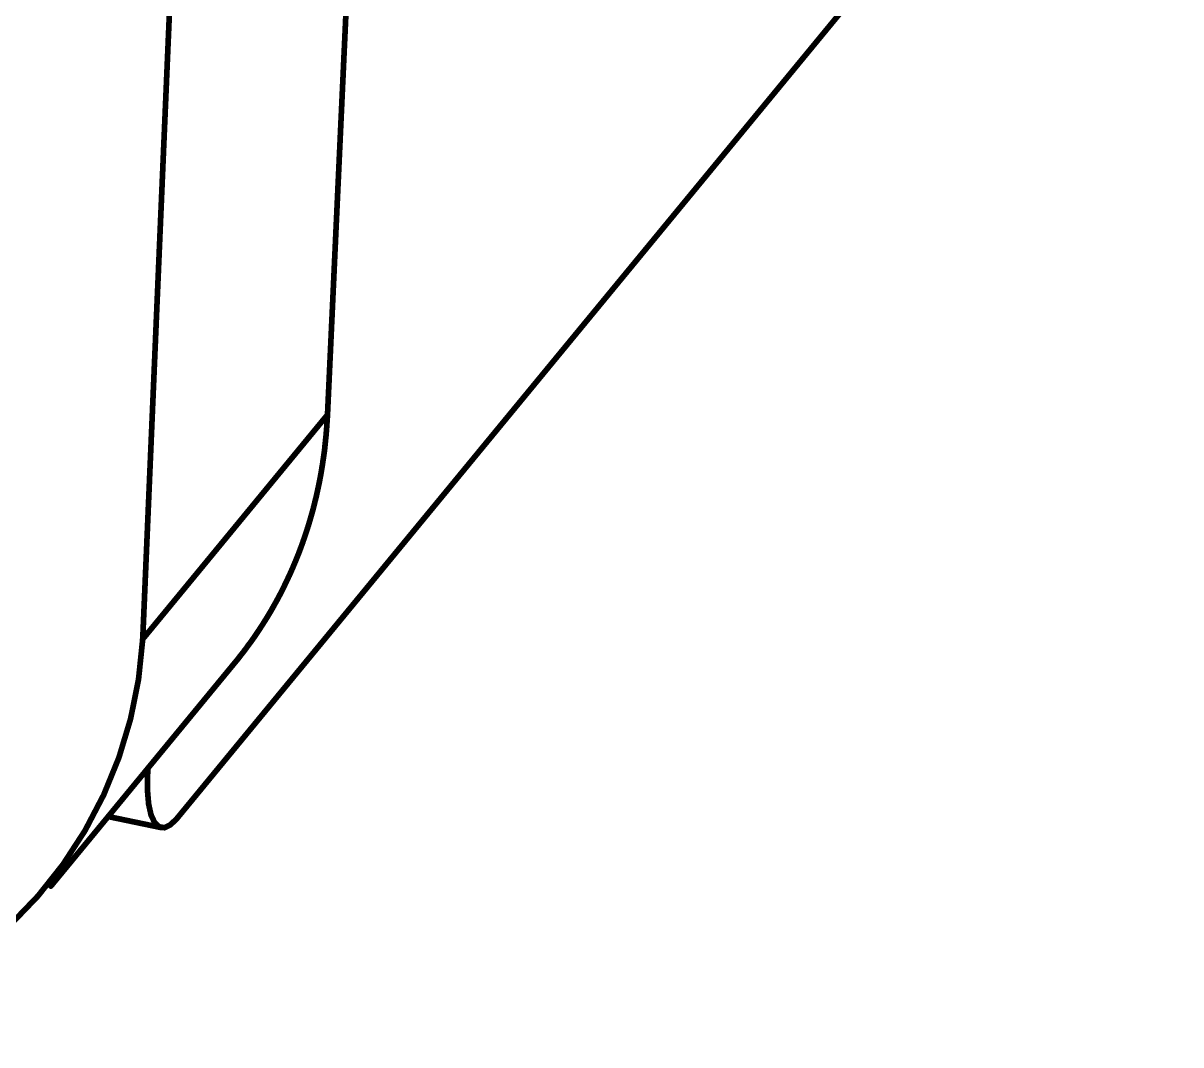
# Model space of a CAD drawing. Header units: inches. Extents: x 0 to 35.2, y -0.7 to 15.9.
# Drawn here: x 13.4561 to 13.5578, y 2.0503 to 2.1401 of the extents above; entities that cross this region are included whole.
import ezdxf

# ---------------------------------------------------------------- set-up
doc = ezdxf.new("R2010")
doc.units = ezdxf.units.IN
doc.header["$MEASUREMENT"] = 0
doc.layers.add('Dimensions', color=6, linetype='Continuous')

msp = doc.modelspace()

# ---------------------------------------------------------------- linework, layer by layer
at = {"layer": 'Dimensions'}
for points in [[(13.48282, 2.10565, 0.0005, 0.0005, 0), (13.48683, 2.19301, 0.0005, 0.0005, 0)], [(13.46957, 2.07015, 0.0005, 0.0005, 0), (13.55756, 2.17699, 0.0005, 0.0005, 0)], [(13.46658, 2.08593, 0.0005, 0.0005, 0), (13.47029, 2.17293, 0.0005, 0.0005, 0)], [(13.46658, 2.08593, 0.0005, 0.0005, 0), (13.48282, 2.10565, 0.0005, 0.0005, 0)], [(13.48276, 2.10467, 0.0005, 0.0005, 0), (13.48277, 2.10491, 0.0005, 0.0005, 0)], [(13.48277, 2.10491, 0.0005, 0.0005, 0), (13.48279, 2.10516, 0.0005, 0.0005, 0)], [(13.48279, 2.10516, 0.0005, 0.0005, 0), (13.4828, 2.1054, 0.0005, 0.0005, 0)], [(13.4828, 2.1054, 0.0005, 0.0005, 0), (13.48282, 2.10565, 0.0005, 0.0005, 0)], [(13.48268, 2.10369, 0.0005, 0.0005, 0), (13.4827, 2.10394, 0.0005, 0.0005, 0)], [(13.4827, 2.10394, 0.0005, 0.0005, 0), (13.48272, 2.10418, 0.0005, 0.0005, 0)], [(13.48272, 2.10418, 0.0005, 0.0005, 0), (13.48274, 2.10442, 0.0005, 0.0005, 0)], [(13.48274, 2.10442, 0.0005, 0.0005, 0), (13.48276, 2.10467, 0.0005, 0.0005, 0)], [(13.48258, 2.10272, 0.0005, 0.0005, 0), (13.4826, 2.10297, 0.0005, 0.0005, 0)], [(13.4826, 2.10297, 0.0005, 0.0005, 0), (13.48263, 2.10321, 0.0005, 0.0005, 0)], [(13.48263, 2.10321, 0.0005, 0.0005, 0), (13.48265, 2.10345, 0.0005, 0.0005, 0)], [(13.48265, 2.10345, 0.0005, 0.0005, 0), (13.48268, 2.10369, 0.0005, 0.0005, 0)], [(13.48241, 2.10152, 0.0005, 0.0005, 0), (13.48245, 2.10176, 0.0005, 0.0005, 0)], [(13.48245, 2.10176, 0.0005, 0.0005, 0), (13.48248, 2.102, 0.0005, 0.0005, 0)], [(13.48248, 2.102, 0.0005, 0.0005, 0), (13.48252, 2.10224, 0.0005, 0.0005, 0)], [(13.48252, 2.10224, 0.0005, 0.0005, 0), (13.48255, 2.10248, 0.0005, 0.0005, 0)], [(13.48255, 2.10248, 0.0005, 0.0005, 0), (13.48258, 2.10272, 0.0005, 0.0005, 0)], [(13.48226, 2.10057, 0.0005, 0.0005, 0), (13.4823, 2.10081, 0.0005, 0.0005, 0)], [(13.4823, 2.10081, 0.0005, 0.0005, 0), (13.48234, 2.10105, 0.0005, 0.0005, 0)], [(13.48234, 2.10105, 0.0005, 0.0005, 0), (13.48238, 2.10128, 0.0005, 0.0005, 0)], [(13.48238, 2.10128, 0.0005, 0.0005, 0), (13.48241, 2.10152, 0.0005, 0.0005, 0)], [(13.48208, 2.09962, 0.0005, 0.0005, 0), (13.48213, 2.09986, 0.0005, 0.0005, 0)], [(13.48213, 2.09986, 0.0005, 0.0005, 0), (13.48217, 2.1001, 0.0005, 0.0005, 0)], [(13.48217, 2.1001, 0.0005, 0.0005, 0), (13.48222, 2.10033, 0.0005, 0.0005, 0)], [(13.48222, 2.10033, 0.0005, 0.0005, 0), (13.48226, 2.10057, 0.0005, 0.0005, 0)], [(13.48183, 2.09845, 0.0005, 0.0005, 0), (13.48188, 2.09869, 0.0005, 0.0005, 0)], [(13.48188, 2.09869, 0.0005, 0.0005, 0), (13.48193, 2.09892, 0.0005, 0.0005, 0)], [(13.48193, 2.09892, 0.0005, 0.0005, 0), (13.48198, 2.09915, 0.0005, 0.0005, 0)], [(13.48198, 2.09915, 0.0005, 0.0005, 0), (13.48203, 2.09939, 0.0005, 0.0005, 0)], [(13.48203, 2.09939, 0.0005, 0.0005, 0), (13.48208, 2.09962, 0.0005, 0.0005, 0)], [(13.4816, 2.09753, 0.0005, 0.0005, 0), (13.48166, 2.09776, 0.0005, 0.0005, 0)], [(13.48166, 2.09776, 0.0005, 0.0005, 0), (13.48171, 2.09799, 0.0005, 0.0005, 0)], [(13.48171, 2.09799, 0.0005, 0.0005, 0), (13.48177, 2.09822, 0.0005, 0.0005, 0)], [(13.48177, 2.09822, 0.0005, 0.0005, 0), (13.48183, 2.09845, 0.0005, 0.0005, 0)], [(13.48134, 2.09661, 0.0005, 0.0005, 0), (13.48141, 2.09684, 0.0005, 0.0005, 0)], [(13.48141, 2.09684, 0.0005, 0.0005, 0), (13.48147, 2.09706, 0.0005, 0.0005, 0)], [(13.48147, 2.09706, 0.0005, 0.0005, 0), (13.48154, 2.09729, 0.0005, 0.0005, 0)], [(13.48154, 2.09729, 0.0005, 0.0005, 0), (13.4816, 2.09753, 0.0005, 0.0005, 0)], [(13.481, 2.09547, 0.0005, 0.0005, 0), (13.48107, 2.0957, 0.0005, 0.0005, 0)], [(13.48107, 2.0957, 0.0005, 0.0005, 0), (13.48114, 2.09592, 0.0005, 0.0005, 0)], [(13.48114, 2.09592, 0.0005, 0.0005, 0), (13.48121, 2.09615, 0.0005, 0.0005, 0)], [(13.48121, 2.09615, 0.0005, 0.0005, 0), (13.48128, 2.09638, 0.0005, 0.0005, 0)], [(13.48128, 2.09638, 0.0005, 0.0005, 0), (13.48134, 2.09661, 0.0005, 0.0005, 0)], [(13.48069, 2.09457, 0.0005, 0.0005, 0), (13.48077, 2.0948, 0.0005, 0.0005, 0)], [(13.48077, 2.0948, 0.0005, 0.0005, 0), (13.48085, 2.09502, 0.0005, 0.0005, 0)], [(13.48085, 2.09502, 0.0005, 0.0005, 0), (13.48092, 2.09525, 0.0005, 0.0005, 0)], [(13.48092, 2.09525, 0.0005, 0.0005, 0), (13.481, 2.09547, 0.0005, 0.0005, 0)], [(13.48029, 2.09347, 0.0005, 0.0005, 0), (13.48037, 2.09369, 0.0005, 0.0005, 0)], [(13.48037, 2.09369, 0.0005, 0.0005, 0), (13.48045, 2.09391, 0.0005, 0.0005, 0)], [(13.48045, 2.09391, 0.0005, 0.0005, 0), (13.48053, 2.09413, 0.0005, 0.0005, 0)], [(13.48053, 2.09413, 0.0005, 0.0005, 0), (13.48062, 2.09435, 0.0005, 0.0005, 0)], [(13.48062, 2.09435, 0.0005, 0.0005, 0), (13.48069, 2.09457, 0.0005, 0.0005, 0)], [(13.47984, 2.09238, 0.0005, 0.0005, 0), (13.47993, 2.0926, 0.0005, 0.0005, 0)], [(13.47993, 2.0926, 0.0005, 0.0005, 0), (13.48002, 2.09281, 0.0005, 0.0005, 0)], [(13.48002, 2.09281, 0.0005, 0.0005, 0), (13.48011, 2.09303, 0.0005, 0.0005, 0)], [(13.48011, 2.09303, 0.0005, 0.0005, 0), (13.4802, 2.09325, 0.0005, 0.0005, 0)], [(13.4802, 2.09325, 0.0005, 0.0005, 0), (13.48029, 2.09347, 0.0005, 0.0005, 0)], [(13.47946, 2.09152, 0.0005, 0.0005, 0), (13.47956, 2.09173, 0.0005, 0.0005, 0)], [(13.47956, 2.09173, 0.0005, 0.0005, 0), (13.47965, 2.09195, 0.0005, 0.0005, 0)], [(13.47965, 2.09195, 0.0005, 0.0005, 0), (13.47975, 2.09216, 0.0005, 0.0005, 0)], [(13.47975, 2.09216, 0.0005, 0.0005, 0), (13.47984, 2.09238, 0.0005, 0.0005, 0)], [(13.47896, 2.09047, 0.0005, 0.0005, 0), (13.47906, 2.09068, 0.0005, 0.0005, 0)], [(13.47906, 2.09068, 0.0005, 0.0005, 0), (13.47916, 2.09089, 0.0005, 0.0005, 0)], [(13.47916, 2.09089, 0.0005, 0.0005, 0), (13.47926, 2.0911, 0.0005, 0.0005, 0)], [(13.47926, 2.0911, 0.0005, 0.0005, 0), (13.47936, 2.09131, 0.0005, 0.0005, 0)], [(13.47936, 2.09131, 0.0005, 0.0005, 0), (13.47946, 2.09152, 0.0005, 0.0005, 0)], [(13.47842, 2.08943, 0.0005, 0.0005, 0), (13.47853, 2.08963, 0.0005, 0.0005, 0)], [(13.47853, 2.08963, 0.0005, 0.0005, 0), (13.47864, 2.08984, 0.0005, 0.0005, 0)], [(13.47864, 2.08984, 0.0005, 0.0005, 0), (13.47875, 2.09005, 0.0005, 0.0005, 0)], [(13.47875, 2.09005, 0.0005, 0.0005, 0), (13.47885, 2.09026, 0.0005, 0.0005, 0)], [(13.47885, 2.09026, 0.0005, 0.0005, 0), (13.47896, 2.09047, 0.0005, 0.0005, 0)], [(13.47785, 2.08841, 0.0005, 0.0005, 0), (13.47796, 2.08861, 0.0005, 0.0005, 0)], [(13.47796, 2.08861, 0.0005, 0.0005, 0), (13.47808, 2.08882, 0.0005, 0.0005, 0)], [(13.47808, 2.08882, 0.0005, 0.0005, 0), (13.47819, 2.08902, 0.0005, 0.0005, 0)], [(13.47819, 2.08902, 0.0005, 0.0005, 0), (13.47831, 2.08922, 0.0005, 0.0005, 0)], [(13.47831, 2.08922, 0.0005, 0.0005, 0), (13.47842, 2.08943, 0.0005, 0.0005, 0)], [(13.47724, 2.08742, 0.0005, 0.0005, 0), (13.47737, 2.08762, 0.0005, 0.0005, 0)], [(13.47737, 2.08762, 0.0005, 0.0005, 0), (13.47749, 2.08781, 0.0005, 0.0005, 0)], [(13.47749, 2.08781, 0.0005, 0.0005, 0), (13.47761, 2.08801, 0.0005, 0.0005, 0)], [(13.47761, 2.08801, 0.0005, 0.0005, 0), (13.47773, 2.08821, 0.0005, 0.0005, 0)], [(13.47773, 2.08821, 0.0005, 0.0005, 0), (13.47785, 2.08841, 0.0005, 0.0005, 0)], [(13.47661, 2.08645, 0.0005, 0.0005, 0), (13.47674, 2.08664, 0.0005, 0.0005, 0)], [(13.47674, 2.08664, 0.0005, 0.0005, 0), (13.47687, 2.08683, 0.0005, 0.0005, 0)], [(13.47687, 2.08683, 0.0005, 0.0005, 0), (13.47699, 2.08703, 0.0005, 0.0005, 0)], [(13.47699, 2.08703, 0.0005, 0.0005, 0), (13.47712, 2.08722, 0.0005, 0.0005, 0)], [(13.47712, 2.08722, 0.0005, 0.0005, 0), (13.47724, 2.08742, 0.0005, 0.0005, 0)], [(13.46658, 2.08593, 0.0005, 0.0005, -0.482015), (13.41867, 2.05201, 0.0005, 0.0005, 0)], [(13.4758, 2.08531, 0.0005, 0.0005, 0), (13.47594, 2.0855, 0.0005, 0.0005, 0)], [(13.47594, 2.0855, 0.0005, 0.0005, 0), (13.47608, 2.08568, 0.0005, 0.0005, 0)], [(13.47608, 2.08568, 0.0005, 0.0005, 0), (13.47621, 2.08587, 0.0005, 0.0005, 0)], [(13.47621, 2.08587, 0.0005, 0.0005, 0), (13.47635, 2.08606, 0.0005, 0.0005, 0)], [(13.47635, 2.08606, 0.0005, 0.0005, 0), (13.47648, 2.08625, 0.0005, 0.0005, 0)], [(13.47648, 2.08625, 0.0005, 0.0005, 0), (13.47661, 2.08645, 0.0005, 0.0005, 0)], [(13.4751, 2.08439, 0.0005, 0.0005, 0), (13.47524, 2.08457, 0.0005, 0.0005, 0)], [(13.47524, 2.08457, 0.0005, 0.0005, 0), (13.47539, 2.08475, 0.0005, 0.0005, 0)], [(13.47539, 2.08475, 0.0005, 0.0005, 0), (13.47553, 2.08494, 0.0005, 0.0005, 0)], [(13.47553, 2.08494, 0.0005, 0.0005, 0), (13.47567, 2.08512, 0.0005, 0.0005, 0)], [(13.47567, 2.08512, 0.0005, 0.0005, 0), (13.4758, 2.08531, 0.0005, 0.0005, 0)], [(13.45851, 2.06423, 0.0005, 0.0005, 0), (13.47466, 2.08384, 0.0005, 0.0005, 0)], [(13.47466, 2.08384, 0.0005, 0.0005, 0), (13.47481, 2.08402, 0.0005, 0.0005, 0)], [(13.47481, 2.08402, 0.0005, 0.0005, 0), (13.47496, 2.0842, 0.0005, 0.0005, 0)], [(13.47496, 2.0842, 0.0005, 0.0005, 0), (13.4751, 2.08439, 0.0005, 0.0005, 0)], [(13.46701, 2.07397, 0.0005, 0.0005, 0), (13.46703, 2.07458, 0.0005, 0.0005, 0)], [(13.4666, 2.07406, 0.0005, 0.0005, 0), (13.46701, 2.07397, 0.0005, 0.0005, 0)], [(13.467, 2.07261, 0.0005, 0.0005, 0), (13.46701, 2.07397, 0.0005, 0.0005, 0)], [(13.467, 2.07261, 0.0005, 0.0005, 0), (13.4671, 2.07144, 0.0005, 0.0005, 0)], [(13.4671, 2.07144, 0.0005, 0.0005, 0), (13.46731, 2.07049, 0.0005, 0.0005, 0)], [(13.46354, 2.07034, 0.0005, 0.0005, 0), (13.46821, 2.06937, 0.0005, 0.0005, 0)], [(13.46731, 2.07049, 0.0005, 0.0005, 0), (13.46762, 2.06982, 0.0005, 0.0005, 0)], [(13.46762, 2.06982, 0.0005, 0.0005, 0), (13.46802, 2.06944, 0.0005, 0.0005, 0)], [(13.46802, 2.06944, 0.0005, 0.0005, 0), (13.46849, 2.06936, 0.0005, 0.0005, 0)], [(13.46849, 2.06936, 0.0005, 0.0005, 0), (13.46901, 2.06961, 0.0005, 0.0005, 0)], [(13.46901, 2.06961, 0.0005, 0.0005, 0), (13.46957, 2.07015, 0.0005, 0.0005, 0)]]:
    msp.add_lwpolyline(points, format="xyseb", dxfattribs=at)
for points in [[(13.48265, 2.10491, 0.00025, 0.00025, 1), (13.4829, 2.10491, 0.00025, 0.00025, 1)], [(13.48265, 2.10491, 0.00025, 0.00025, 1), (13.4829, 2.10491, 0.00025, 0.00025, 1)], [(13.48266, 2.10516, 0.00025, 0.00025, 1), (13.48291, 2.10516, 0.00025, 0.00025, 1)], [(13.48266, 2.10516, 0.00025, 0.00025, 1), (13.48291, 2.10516, 0.00025, 0.00025, 1)], [(13.48268, 2.1054, 0.00025, 0.00025, 1), (13.48293, 2.1054, 0.00025, 0.00025, 1)], [(13.48268, 2.1054, 0.00025, 0.00025, 1), (13.48293, 2.1054, 0.00025, 0.00025, 1)], [(13.48269, 2.10565, 0.00025, 0.00025, 1), (13.48294, 2.10565, 0.00025, 0.00025, 1)], [(13.48269, 2.10565, 0.00025, 0.00025, 1), (13.48294, 2.10565, 0.00025, 0.00025, 1)], [(13.48269, 2.10565, 0.00025, 0.00025, 1), (13.48294, 2.10565, 0.00025, 0.00025, 1)], [(13.48258, 2.10394, 0.00025, 0.00025, 1), (13.48283, 2.10394, 0.00025, 0.00025, 1)], [(13.48258, 2.10394, 0.00025, 0.00025, 1), (13.48283, 2.10394, 0.00025, 0.00025, 1)], [(13.4826, 2.10418, 0.00025, 0.00025, 1), (13.48285, 2.10418, 0.00025, 0.00025, 1)], [(13.4826, 2.10418, 0.00025, 0.00025, 1), (13.48285, 2.10418, 0.00025, 0.00025, 1)], [(13.48262, 2.10442, 0.00025, 0.00025, 1), (13.48287, 2.10442, 0.00025, 0.00025, 1)], [(13.48262, 2.10442, 0.00025, 0.00025, 1), (13.48287, 2.10442, 0.00025, 0.00025, 1)], [(13.48263, 2.10467, 0.00025, 0.00025, 1), (13.48288, 2.10467, 0.00025, 0.00025, 1)], [(13.48263, 2.10467, 0.00025, 0.00025, 1), (13.48288, 2.10467, 0.00025, 0.00025, 1)], [(13.48248, 2.10297, 0.00025, 0.00025, 1), (13.48273, 2.10297, 0.00025, 0.00025, 1)], [(13.48248, 2.10297, 0.00025, 0.00025, 1), (13.48273, 2.10297, 0.00025, 0.00025, 1)], [(13.4825, 2.10321, 0.00025, 0.00025, 1), (13.48275, 2.10321, 0.00025, 0.00025, 1)], [(13.4825, 2.10321, 0.00025, 0.00025, 1), (13.48275, 2.10321, 0.00025, 0.00025, 1)], [(13.48253, 2.10345, 0.00025, 0.00025, 1), (13.48278, 2.10345, 0.00025, 0.00025, 1)], [(13.48253, 2.10345, 0.00025, 0.00025, 1), (13.48278, 2.10345, 0.00025, 0.00025, 1)], [(13.48255, 2.10369, 0.00025, 0.00025, 1), (13.4828, 2.10369, 0.00025, 0.00025, 1)], [(13.48255, 2.10369, 0.00025, 0.00025, 1), (13.4828, 2.10369, 0.00025, 0.00025, 1)], [(13.48232, 2.10176, 0.00025, 0.00025, 1), (13.48257, 2.10176, 0.00025, 0.00025, 1)], [(13.48232, 2.10176, 0.00025, 0.00025, 1), (13.48257, 2.10176, 0.00025, 0.00025, 1)], [(13.48236, 2.102, 0.00025, 0.00025, 1), (13.48261, 2.102, 0.00025, 0.00025, 1)], [(13.48236, 2.102, 0.00025, 0.00025, 1), (13.48261, 2.102, 0.00025, 0.00025, 1)], [(13.48239, 2.10224, 0.00025, 0.00025, 1), (13.48264, 2.10224, 0.00025, 0.00025, 1)], [(13.48239, 2.10224, 0.00025, 0.00025, 1), (13.48264, 2.10224, 0.00025, 0.00025, 1)], [(13.48242, 2.10248, 0.00025, 0.00025, 1), (13.48267, 2.10248, 0.00025, 0.00025, 1)], [(13.48242, 2.10248, 0.00025, 0.00025, 1), (13.48267, 2.10248, 0.00025, 0.00025, 1)], [(13.48245, 2.10272, 0.00025, 0.00025, 1), (13.4827, 2.10272, 0.00025, 0.00025, 1)], [(13.48245, 2.10272, 0.00025, 0.00025, 1), (13.4827, 2.10272, 0.00025, 0.00025, 1)], [(13.48217, 2.10081, 0.00025, 0.00025, 1), (13.48242, 2.10081, 0.00025, 0.00025, 1)], [(13.48217, 2.10081, 0.00025, 0.00025, 1), (13.48242, 2.10081, 0.00025, 0.00025, 1)], [(13.48221, 2.10105, 0.00025, 0.00025, 1), (13.48246, 2.10105, 0.00025, 0.00025, 1)], [(13.48221, 2.10105, 0.00025, 0.00025, 1), (13.48246, 2.10105, 0.00025, 0.00025, 1)], [(13.48225, 2.10128, 0.00025, 0.00025, 1), (13.4825, 2.10128, 0.00025, 0.00025, 1)], [(13.48225, 2.10128, 0.00025, 0.00025, 1), (13.4825, 2.10128, 0.00025, 0.00025, 1)], [(13.48229, 2.10152, 0.00025, 0.00025, 1), (13.48254, 2.10152, 0.00025, 0.00025, 1)], [(13.48229, 2.10152, 0.00025, 0.00025, 1), (13.48254, 2.10152, 0.00025, 0.00025, 1)], [(13.482, 2.09986, 0.00025, 0.00025, 1), (13.48225, 2.09986, 0.00025, 0.00025, 1)], [(13.482, 2.09986, 0.00025, 0.00025, 1), (13.48225, 2.09986, 0.00025, 0.00025, 1)], [(13.48205, 2.1001, 0.00025, 0.00025, 1), (13.4823, 2.1001, 0.00025, 0.00025, 1)], [(13.48205, 2.1001, 0.00025, 0.00025, 1), (13.4823, 2.1001, 0.00025, 0.00025, 1)], [(13.48209, 2.10033, 0.00025, 0.00025, 1), (13.48234, 2.10033, 0.00025, 0.00025, 1)], [(13.48209, 2.10033, 0.00025, 0.00025, 1), (13.48234, 2.10033, 0.00025, 0.00025, 1)], [(13.48213, 2.10057, 0.00025, 0.00025, 1), (13.48238, 2.10057, 0.00025, 0.00025, 1)], [(13.48213, 2.10057, 0.00025, 0.00025, 1), (13.48238, 2.10057, 0.00025, 0.00025, 1)], [(13.48175, 2.09869, 0.00025, 0.00025, 1), (13.482, 2.09869, 0.00025, 0.00025, 1)], [(13.48175, 2.09869, 0.00025, 0.00025, 1), (13.482, 2.09869, 0.00025, 0.00025, 1)], [(13.48181, 2.09892, 0.00025, 0.00025, 1), (13.48206, 2.09892, 0.00025, 0.00025, 1)], [(13.48181, 2.09892, 0.00025, 0.00025, 1), (13.48206, 2.09892, 0.00025, 0.00025, 1)], [(13.48186, 2.09915, 0.00025, 0.00025, 1), (13.48211, 2.09915, 0.00025, 0.00025, 1)], [(13.48186, 2.09915, 0.00025, 0.00025, 1), (13.48211, 2.09915, 0.00025, 0.00025, 1)], [(13.48191, 2.09939, 0.00025, 0.00025, 1), (13.48216, 2.09939, 0.00025, 0.00025, 1)], [(13.48191, 2.09939, 0.00025, 0.00025, 1), (13.48216, 2.09939, 0.00025, 0.00025, 1)], [(13.48196, 2.09962, 0.00025, 0.00025, 1), (13.48221, 2.09962, 0.00025, 0.00025, 1)], [(13.48196, 2.09962, 0.00025, 0.00025, 1), (13.48221, 2.09962, 0.00025, 0.00025, 1)], [(13.48153, 2.09776, 0.00025, 0.00025, 1), (13.48178, 2.09776, 0.00025, 0.00025, 1)], [(13.48153, 2.09776, 0.00025, 0.00025, 1), (13.48178, 2.09776, 0.00025, 0.00025, 1)], [(13.48159, 2.09799, 0.00025, 0.00025, 1), (13.48184, 2.09799, 0.00025, 0.00025, 1)], [(13.48159, 2.09799, 0.00025, 0.00025, 1), (13.48184, 2.09799, 0.00025, 0.00025, 1)], [(13.48165, 2.09822, 0.00025, 0.00025, 1), (13.4819, 2.09822, 0.00025, 0.00025, 1)], [(13.48165, 2.09822, 0.00025, 0.00025, 1), (13.4819, 2.09822, 0.00025, 0.00025, 1)], [(13.4817, 2.09845, 0.00025, 0.00025, 1), (13.48195, 2.09845, 0.00025, 0.00025, 1)], [(13.4817, 2.09845, 0.00025, 0.00025, 1), (13.48195, 2.09845, 0.00025, 0.00025, 1)], [(13.48128, 2.09684, 0.00025, 0.00025, 1), (13.48153, 2.09684, 0.00025, 0.00025, 1)], [(13.48128, 2.09684, 0.00025, 0.00025, 1), (13.48153, 2.09684, 0.00025, 0.00025, 1)], [(13.48135, 2.09706, 0.00025, 0.00025, 1), (13.4816, 2.09706, 0.00025, 0.00025, 1)], [(13.48135, 2.09706, 0.00025, 0.00025, 1), (13.4816, 2.09706, 0.00025, 0.00025, 1)], [(13.48141, 2.09729, 0.00025, 0.00025, 1), (13.48166, 2.09729, 0.00025, 0.00025, 1)], [(13.48141, 2.09729, 0.00025, 0.00025, 1), (13.48166, 2.09729, 0.00025, 0.00025, 1)], [(13.48147, 2.09753, 0.00025, 0.00025, 1), (13.48172, 2.09753, 0.00025, 0.00025, 1)], [(13.48147, 2.09753, 0.00025, 0.00025, 1), (13.48172, 2.09753, 0.00025, 0.00025, 1)], [(13.48094, 2.0957, 0.00025, 0.00025, 1), (13.48119, 2.0957, 0.00025, 0.00025, 1)], [(13.48094, 2.0957, 0.00025, 0.00025, 1), (13.48119, 2.0957, 0.00025, 0.00025, 1)], [(13.48102, 2.09592, 0.00025, 0.00025, 1), (13.48127, 2.09592, 0.00025, 0.00025, 1)], [(13.48102, 2.09592, 0.00025, 0.00025, 1), (13.48127, 2.09592, 0.00025, 0.00025, 1)], [(13.48108, 2.09615, 0.00025, 0.00025, 1), (13.48133, 2.09615, 0.00025, 0.00025, 1)], [(13.48108, 2.09615, 0.00025, 0.00025, 1), (13.48133, 2.09615, 0.00025, 0.00025, 1)], [(13.48115, 2.09638, 0.00025, 0.00025, 1), (13.4814, 2.09638, 0.00025, 0.00025, 1)], [(13.48115, 2.09638, 0.00025, 0.00025, 1), (13.4814, 2.09638, 0.00025, 0.00025, 1)], [(13.48122, 2.09661, 0.00025, 0.00025, 1), (13.48147, 2.09661, 0.00025, 0.00025, 1)], [(13.48122, 2.09661, 0.00025, 0.00025, 1), (13.48147, 2.09661, 0.00025, 0.00025, 1)], [(13.48065, 2.0948, 0.00025, 0.00025, 1), (13.4809, 2.0948, 0.00025, 0.00025, 1)], [(13.48065, 2.0948, 0.00025, 0.00025, 1), (13.4809, 2.0948, 0.00025, 0.00025, 1)], [(13.48072, 2.09502, 0.00025, 0.00025, 1), (13.48097, 2.09502, 0.00025, 0.00025, 1)], [(13.48072, 2.09502, 0.00025, 0.00025, 1), (13.48097, 2.09502, 0.00025, 0.00025, 1)], [(13.4808, 2.09525, 0.00025, 0.00025, 1), (13.48105, 2.09525, 0.00025, 0.00025, 1)], [(13.4808, 2.09525, 0.00025, 0.00025, 1), (13.48105, 2.09525, 0.00025, 0.00025, 1)], [(13.48087, 2.09547, 0.00025, 0.00025, 1), (13.48112, 2.09547, 0.00025, 0.00025, 1)], [(13.48087, 2.09547, 0.00025, 0.00025, 1), (13.48112, 2.09547, 0.00025, 0.00025, 1)], [(13.48024, 2.09369, 0.00025, 0.00025, 1), (13.48049, 2.09369, 0.00025, 0.00025, 1)], [(13.48024, 2.09369, 0.00025, 0.00025, 1), (13.48049, 2.09369, 0.00025, 0.00025, 1)], [(13.48033, 2.09391, 0.00025, 0.00025, 1), (13.48058, 2.09391, 0.00025, 0.00025, 1)], [(13.48033, 2.09391, 0.00025, 0.00025, 1), (13.48058, 2.09391, 0.00025, 0.00025, 1)], [(13.48041, 2.09413, 0.00025, 0.00025, 1), (13.48066, 2.09413, 0.00025, 0.00025, 1)], [(13.48041, 2.09413, 0.00025, 0.00025, 1), (13.48066, 2.09413, 0.00025, 0.00025, 1)], [(13.48049, 2.09435, 0.00025, 0.00025, 1), (13.48074, 2.09435, 0.00025, 0.00025, 1)], [(13.48049, 2.09435, 0.00025, 0.00025, 1), (13.48074, 2.09435, 0.00025, 0.00025, 1)], [(13.48057, 2.09457, 0.00025, 0.00025, 1), (13.48082, 2.09457, 0.00025, 0.00025, 1)], [(13.48057, 2.09457, 0.00025, 0.00025, 1), (13.48082, 2.09457, 0.00025, 0.00025, 1)], [(13.47981, 2.0926, 0.00025, 0.00025, 1), (13.48006, 2.0926, 0.00025, 0.00025, 1)], [(13.47981, 2.0926, 0.00025, 0.00025, 1), (13.48006, 2.0926, 0.00025, 0.00025, 1)], [(13.4799, 2.09281, 0.00025, 0.00025, 1), (13.48015, 2.09281, 0.00025, 0.00025, 1)], [(13.4799, 2.09281, 0.00025, 0.00025, 1), (13.48015, 2.09281, 0.00025, 0.00025, 1)], [(13.47999, 2.09303, 0.00025, 0.00025, 1), (13.48024, 2.09303, 0.00025, 0.00025, 1)], [(13.47999, 2.09303, 0.00025, 0.00025, 1), (13.48024, 2.09303, 0.00025, 0.00025, 1)], [(13.48007, 2.09325, 0.00025, 0.00025, 1), (13.48032, 2.09325, 0.00025, 0.00025, 1)], [(13.48007, 2.09325, 0.00025, 0.00025, 1), (13.48032, 2.09325, 0.00025, 0.00025, 1)], [(13.48016, 2.09347, 0.00025, 0.00025, 1), (13.48041, 2.09347, 0.00025, 0.00025, 1)], [(13.48016, 2.09347, 0.00025, 0.00025, 1), (13.48041, 2.09347, 0.00025, 0.00025, 1)], [(13.47943, 2.09173, 0.00025, 0.00025, 1), (13.47968, 2.09173, 0.00025, 0.00025, 1)], [(13.47943, 2.09173, 0.00025, 0.00025, 1), (13.47968, 2.09173, 0.00025, 0.00025, 1)], [(13.47953, 2.09195, 0.00025, 0.00025, 1), (13.47978, 2.09195, 0.00025, 0.00025, 1)], [(13.47953, 2.09195, 0.00025, 0.00025, 1), (13.47978, 2.09195, 0.00025, 0.00025, 1)], [(13.47962, 2.09216, 0.00025, 0.00025, 1), (13.47987, 2.09216, 0.00025, 0.00025, 1)], [(13.47962, 2.09216, 0.00025, 0.00025, 1), (13.47987, 2.09216, 0.00025, 0.00025, 1)], [(13.47972, 2.09238, 0.00025, 0.00025, 1), (13.47997, 2.09238, 0.00025, 0.00025, 1)], [(13.47972, 2.09238, 0.00025, 0.00025, 1), (13.47997, 2.09238, 0.00025, 0.00025, 1)], [(13.47894, 2.09068, 0.00025, 0.00025, 1), (13.47919, 2.09068, 0.00025, 0.00025, 1)], [(13.47894, 2.09068, 0.00025, 0.00025, 1), (13.47919, 2.09068, 0.00025, 0.00025, 1)], [(13.47904, 2.09089, 0.00025, 0.00025, 1), (13.47929, 2.09089, 0.00025, 0.00025, 1)], [(13.47904, 2.09089, 0.00025, 0.00025, 1), (13.47929, 2.09089, 0.00025, 0.00025, 1)], [(13.47914, 2.0911, 0.00025, 0.00025, 1), (13.47939, 2.0911, 0.00025, 0.00025, 1)], [(13.47914, 2.0911, 0.00025, 0.00025, 1), (13.47939, 2.0911, 0.00025, 0.00025, 1)], [(13.47924, 2.09131, 0.00025, 0.00025, 1), (13.47949, 2.09131, 0.00025, 0.00025, 1)], [(13.47924, 2.09131, 0.00025, 0.00025, 1), (13.47949, 2.09131, 0.00025, 0.00025, 1)], [(13.47934, 2.09152, 0.00025, 0.00025, 1), (13.47959, 2.09152, 0.00025, 0.00025, 1)], [(13.47934, 2.09152, 0.00025, 0.00025, 1), (13.47959, 2.09152, 0.00025, 0.00025, 1)], [(13.4784, 2.08963, 0.00025, 0.00025, 1), (13.47865, 2.08963, 0.00025, 0.00025, 1)], [(13.4784, 2.08963, 0.00025, 0.00025, 1), (13.47865, 2.08963, 0.00025, 0.00025, 1)], [(13.47851, 2.08984, 0.00025, 0.00025, 1), (13.47876, 2.08984, 0.00025, 0.00025, 1)], [(13.47851, 2.08984, 0.00025, 0.00025, 1), (13.47876, 2.08984, 0.00025, 0.00025, 1)], [(13.47862, 2.09005, 0.00025, 0.00025, 1), (13.47887, 2.09005, 0.00025, 0.00025, 1)], [(13.47862, 2.09005, 0.00025, 0.00025, 1), (13.47887, 2.09005, 0.00025, 0.00025, 1)], [(13.47873, 2.09026, 0.00025, 0.00025, 1), (13.47898, 2.09026, 0.00025, 0.00025, 1)], [(13.47873, 2.09026, 0.00025, 0.00025, 1), (13.47898, 2.09026, 0.00025, 0.00025, 1)], [(13.47883, 2.09047, 0.00025, 0.00025, 1), (13.47908, 2.09047, 0.00025, 0.00025, 1)], [(13.47883, 2.09047, 0.00025, 0.00025, 1), (13.47908, 2.09047, 0.00025, 0.00025, 1)], [(13.47784, 2.08861, 0.00025, 0.00025, 1), (13.47809, 2.08861, 0.00025, 0.00025, 1)], [(13.47784, 2.08861, 0.00025, 0.00025, 1), (13.47809, 2.08861, 0.00025, 0.00025, 1)], [(13.47796, 2.08882, 0.00025, 0.00025, 1), (13.47821, 2.08882, 0.00025, 0.00025, 1)], [(13.47796, 2.08882, 0.00025, 0.00025, 1), (13.47821, 2.08882, 0.00025, 0.00025, 1)], [(13.47807, 2.08902, 0.00025, 0.00025, 1), (13.47832, 2.08902, 0.00025, 0.00025, 1)], [(13.47807, 2.08902, 0.00025, 0.00025, 1), (13.47832, 2.08902, 0.00025, 0.00025, 1)], [(13.47818, 2.08922, 0.00025, 0.00025, 1), (13.47843, 2.08922, 0.00025, 0.00025, 1)], [(13.47818, 2.08922, 0.00025, 0.00025, 1), (13.47843, 2.08922, 0.00025, 0.00025, 1)], [(13.47829, 2.08943, 0.00025, 0.00025, 1), (13.47854, 2.08943, 0.00025, 0.00025, 1)], [(13.47829, 2.08943, 0.00025, 0.00025, 1), (13.47854, 2.08943, 0.00025, 0.00025, 1)], [(13.47724, 2.08762, 0.00025, 0.00025, 1), (13.47749, 2.08762, 0.00025, 0.00025, 1)], [(13.47724, 2.08762, 0.00025, 0.00025, 1), (13.47749, 2.08762, 0.00025, 0.00025, 1)], [(13.47736, 2.08781, 0.00025, 0.00025, 1), (13.47761, 2.08781, 0.00025, 0.00025, 1)], [(13.47736, 2.08781, 0.00025, 0.00025, 1), (13.47761, 2.08781, 0.00025, 0.00025, 1)], [(13.47749, 2.08801, 0.00025, 0.00025, 1), (13.47774, 2.08801, 0.00025, 0.00025, 1)], [(13.47749, 2.08801, 0.00025, 0.00025, 1), (13.47774, 2.08801, 0.00025, 0.00025, 1)], [(13.4776, 2.08821, 0.00025, 0.00025, 1), (13.47785, 2.08821, 0.00025, 0.00025, 1)], [(13.4776, 2.08821, 0.00025, 0.00025, 1), (13.47785, 2.08821, 0.00025, 0.00025, 1)], [(13.47772, 2.08841, 0.00025, 0.00025, 1), (13.47797, 2.08841, 0.00025, 0.00025, 1)], [(13.47772, 2.08841, 0.00025, 0.00025, 1), (13.47797, 2.08841, 0.00025, 0.00025, 1)], [(13.47661, 2.08664, 0.00025, 0.00025, 1), (13.47686, 2.08664, 0.00025, 0.00025, 1)], [(13.47661, 2.08664, 0.00025, 0.00025, 1), (13.47686, 2.08664, 0.00025, 0.00025, 1)], [(13.47674, 2.08683, 0.00025, 0.00025, 1), (13.47699, 2.08683, 0.00025, 0.00025, 1)], [(13.47674, 2.08683, 0.00025, 0.00025, 1), (13.47699, 2.08683, 0.00025, 0.00025, 1)], [(13.47687, 2.08703, 0.00025, 0.00025, 1), (13.47712, 2.08703, 0.00025, 0.00025, 1)], [(13.47687, 2.08703, 0.00025, 0.00025, 1), (13.47712, 2.08703, 0.00025, 0.00025, 1)], [(13.47699, 2.08722, 0.00025, 0.00025, 1), (13.47724, 2.08722, 0.00025, 0.00025, 1)], [(13.47699, 2.08722, 0.00025, 0.00025, 1), (13.47724, 2.08722, 0.00025, 0.00025, 1)], [(13.47712, 2.08742, 0.00025, 0.00025, 1), (13.47737, 2.08742, 0.00025, 0.00025, 1)], [(13.47712, 2.08742, 0.00025, 0.00025, 1), (13.47737, 2.08742, 0.00025, 0.00025, 1)], [(13.46645, 2.08593, 0.00025, 0.00025, 1), (13.4667, 2.08593, 0.00025, 0.00025, 1)], [(13.46645, 2.08593, 0.00025, 0.00025, 1), (13.4667, 2.08593, 0.00025, 0.00025, 1)], [(13.46645, 2.08593, 0.00025, 0.00025, 1), (13.4667, 2.08593, 0.00025, 0.00025, 1)], [(13.47582, 2.0855, 0.00025, 0.00025, 1), (13.47607, 2.0855, 0.00025, 0.00025, 1)], [(13.47582, 2.0855, 0.00025, 0.00025, 1), (13.47607, 2.0855, 0.00025, 0.00025, 1)], [(13.47595, 2.08568, 0.00025, 0.00025, 1), (13.4762, 2.08568, 0.00025, 0.00025, 1)], [(13.47595, 2.08568, 0.00025, 0.00025, 1), (13.4762, 2.08568, 0.00025, 0.00025, 1)], [(13.47609, 2.08587, 0.00025, 0.00025, 1), (13.47634, 2.08587, 0.00025, 0.00025, 1)], [(13.47609, 2.08587, 0.00025, 0.00025, 1), (13.47634, 2.08587, 0.00025, 0.00025, 1)], [(13.47622, 2.08606, 0.00025, 0.00025, 1), (13.47647, 2.08606, 0.00025, 0.00025, 1)], [(13.47622, 2.08606, 0.00025, 0.00025, 1), (13.47647, 2.08606, 0.00025, 0.00025, 1)], [(13.47635, 2.08625, 0.00025, 0.00025, 1), (13.4766, 2.08625, 0.00025, 0.00025, 1)], [(13.47635, 2.08625, 0.00025, 0.00025, 1), (13.4766, 2.08625, 0.00025, 0.00025, 1)], [(13.47648, 2.08645, 0.00025, 0.00025, 1), (13.47673, 2.08645, 0.00025, 0.00025, 1)], [(13.47648, 2.08645, 0.00025, 0.00025, 1), (13.47673, 2.08645, 0.00025, 0.00025, 1)], [(13.47512, 2.08457, 0.00025, 0.00025, 1), (13.47537, 2.08457, 0.00025, 0.00025, 1)], [(13.47512, 2.08457, 0.00025, 0.00025, 1), (13.47537, 2.08457, 0.00025, 0.00025, 1)], [(13.47526, 2.08475, 0.00025, 0.00025, 1), (13.47551, 2.08475, 0.00025, 0.00025, 1)], [(13.47526, 2.08475, 0.00025, 0.00025, 1), (13.47551, 2.08475, 0.00025, 0.00025, 1)], [(13.4754, 2.08494, 0.00025, 0.00025, 1), (13.47565, 2.08494, 0.00025, 0.00025, 1)], [(13.4754, 2.08494, 0.00025, 0.00025, 1), (13.47565, 2.08494, 0.00025, 0.00025, 1)], [(13.47554, 2.08512, 0.00025, 0.00025, 1), (13.47579, 2.08512, 0.00025, 0.00025, 1)], [(13.47554, 2.08512, 0.00025, 0.00025, 1), (13.47579, 2.08512, 0.00025, 0.00025, 1)], [(13.47568, 2.08531, 0.00025, 0.00025, 1), (13.47593, 2.08531, 0.00025, 0.00025, 1)], [(13.47568, 2.08531, 0.00025, 0.00025, 1), (13.47593, 2.08531, 0.00025, 0.00025, 1)], [(13.47454, 2.08384, 0.00025, 0.00025, 1), (13.47479, 2.08384, 0.00025, 0.00025, 1)], [(13.47454, 2.08384, 0.00025, 0.00025, 1), (13.47479, 2.08384, 0.00025, 0.00025, 1)], [(13.47469, 2.08402, 0.00025, 0.00025, 1), (13.47494, 2.08402, 0.00025, 0.00025, 1)], [(13.47469, 2.08402, 0.00025, 0.00025, 1), (13.47494, 2.08402, 0.00025, 0.00025, 1)], [(13.47483, 2.0842, 0.00025, 0.00025, 1), (13.47508, 2.0842, 0.00025, 0.00025, 1)], [(13.47483, 2.0842, 0.00025, 0.00025, 1), (13.47508, 2.0842, 0.00025, 0.00025, 1)], [(13.47498, 2.08439, 0.00025, 0.00025, 1), (13.47523, 2.08439, 0.00025, 0.00025, 1)], [(13.47498, 2.08439, 0.00025, 0.00025, 1), (13.47523, 2.08439, 0.00025, 0.00025, 1)], [(13.46691, 2.07458, 0.00025, 0.00025, 1), (13.46716, 2.07458, 0.00025, 0.00025, 1)], [(13.46648, 2.07406, 0.00025, 0.00025, 1), (13.46673, 2.07406, 0.00025, 0.00025, 1)], [(13.46688, 2.07397, 0.00025, 0.00025, 1), (13.46713, 2.07397, 0.00025, 0.00025, 1)], [(13.46688, 2.07397, 0.00025, 0.00025, 1), (13.46713, 2.07397, 0.00025, 0.00025, 1)], [(13.46688, 2.07397, 0.00025, 0.00025, 1), (13.46713, 2.07397, 0.00025, 0.00025, 1)], [(13.46687, 2.07261, 0.00025, 0.00025, 1), (13.46712, 2.07261, 0.00025, 0.00025, 1)], [(13.46687, 2.07261, 0.00025, 0.00025, 1), (13.46712, 2.07261, 0.00025, 0.00025, 1)], [(13.46697, 2.07144, 0.00025, 0.00025, 1), (13.46722, 2.07144, 0.00025, 0.00025, 1)], [(13.46697, 2.07144, 0.00025, 0.00025, 1), (13.46722, 2.07144, 0.00025, 0.00025, 1)], [(13.46342, 2.07034, 0.00025, 0.00025, 1), (13.46367, 2.07034, 0.00025, 0.00025, 1)], [(13.46718, 2.07049, 0.00025, 0.00025, 1), (13.46743, 2.07049, 0.00025, 0.00025, 1)], [(13.46718, 2.07049, 0.00025, 0.00025, 1), (13.46743, 2.07049, 0.00025, 0.00025, 1)], [(13.46749, 2.06982, 0.00025, 0.00025, 1), (13.46774, 2.06982, 0.00025, 0.00025, 1)], [(13.46749, 2.06982, 0.00025, 0.00025, 1), (13.46774, 2.06982, 0.00025, 0.00025, 1)], [(13.46789, 2.06944, 0.00025, 0.00025, 1), (13.46814, 2.06944, 0.00025, 0.00025, 1)], [(13.46789, 2.06944, 0.00025, 0.00025, 1), (13.46814, 2.06944, 0.00025, 0.00025, 1)], [(13.46808, 2.06937, 0.00025, 0.00025, 1), (13.46833, 2.06937, 0.00025, 0.00025, 1)], [(13.46836, 2.06936, 0.00025, 0.00025, 1), (13.46861, 2.06936, 0.00025, 0.00025, 1)], [(13.46836, 2.06936, 0.00025, 0.00025, 1), (13.46861, 2.06936, 0.00025, 0.00025, 1)], [(13.46888, 2.06961, 0.00025, 0.00025, 1), (13.46913, 2.06961, 0.00025, 0.00025, 1)], [(13.46888, 2.06961, 0.00025, 0.00025, 1), (13.46913, 2.06961, 0.00025, 0.00025, 1)], [(13.46944, 2.07015, 0.00025, 0.00025, 1), (13.46969, 2.07015, 0.00025, 0.00025, 1)], [(13.46944, 2.07015, 0.00025, 0.00025, 1), (13.46969, 2.07015, 0.00025, 0.00025, 1)], [(13.45838, 2.06423, 0.00025, 0.00025, 1), (13.45863, 2.06423, 0.00025, 0.00025, 1)]]:
    msp.add_lwpolyline(points, format="xyseb", close=True, dxfattribs=at)

doc.saveas('drawing.dxf')
